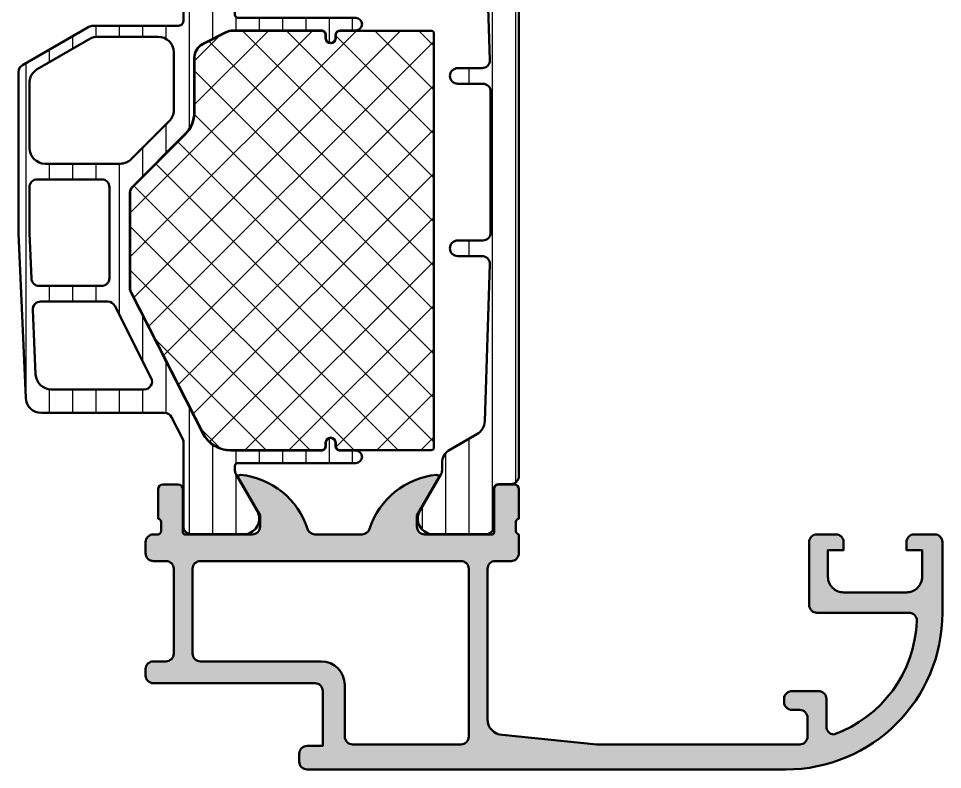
# Model space of a CAD drawing. Extents: x -30 to 48, y 0 to 85.
# Drawn here: x -10.9 to 48, y 0 to 47.9 of the extents above; entities that cross this region are included whole.
import ezdxf

# ---------------------------------------------------------------- set-up
doc = ezdxf.new("R2010")
doc.units = 0
for name, color, linetype, lineweight in [('0S-Alu contour', 7, 'Continuous', 50), ('0S-Alu hatch', 252, 'Continuous', 25), ('0S-Plastic contour', 254, 'Continuous', 50), ('0S-Plastic hatch', 253, 'Continuous', 25), ('0S-PT contour', 91, 'Continuous', 50), ('0S-PT hatch', 103, 'Continuous', 25)]:
    doc.layers.add(name, color=color, linetype=linetype, lineweight=lineweight)
pattern_1 = [(90, (0, 0), (-1.4859, 0), [])]

# ---------------------------------------------------------------- blocks, each defined once
blk = doc.blocks.new('346060__2ED8DCF5_7DD7_48A5_B17B_2A4F5DD4AD10_')
at = {"layer": '0S-Alu hatch'}
h = blk.add_hatch(color=256, dxfattribs=at)
edge = h.paths.add_edge_path()
edge.add_line((40.10010147094726, 5.001461029052731), (38.40046787261963, 5.001705169677733))
edge.add_arc((38.40041448029653, 4.501697529564069), 0.500007642964361, 89.99388178396738, 179.9986873952792)
edge.add_line((37.90040683746338, 4.50170898437624), (37.90040683746338, 4.301757812500002))
edge.add_arc((38.40022052140304, 4.301449521195796), 0.4998137790186123, 179.9646592541994, 270.000368043771)
edge.add_line((38.40022373199463, 3.801635742187496), (38.90027236938477, 3.801513671875))
edge.add_ellipse((38.90014505609556, 3.301508445079482), major_axis=(-0.5000052430040212, 0), ratio=1, start_angle=180.000598940925, end_angle=269.98541112452665, ccw=False)
edge.add_line((39.40015029907227, 3.301513671879871), (39.39996719360351, 2.099563598632808))
edge.add_ellipse((38.89991326751345, 2.099739609326281), major_axis=(-0.5000539570664834, 0), ratio=1, start_angle=89.98519873070433, end_angle=179.9798328361222, ccw=False)
edge.add_line((38.89978408813476, 1.599685668945312), (25.97646054796111, 1.60203384488955))
edge.add_line((25.97646054796111, 1.60203384488955), (19.92865371704101, 2.206802368164062))
edge.add_ellipse((19.99984115920099, 3.204163450697644), major_axis=(-0.9998983852741435, 0), ratio=1, start_angle=-0.006071590803685467, end_angle=85.91739163448449, ccw=False)
edge.add_line((18.99994277954102, 3.204269409179772), (18.999942779541, 12.79992294311524))
edge.add_ellipse((19.5000574980122, 12.79980822464404), major_axis=(-0.5001147316285043, 0), ratio=1, start_angle=270.01314275279697, end_angle=359.9868572471413, ccw=False)
edge.add_line((19.49994277954103, 13.29992294311523), (20.50004277954101, 13.29992294311523))
edge.add_arc((20.50002245870595, 13.7999432639503), 0.5000203212479895, 270.0023285015342, 359.9976714983276)
edge.add_line((21.00004277954102, 13.79992294311404), (21.00004277954102, 14.99999618530272))
edge.add_ellipse((21.07887922608407, 15.26751677729582), major_axis=(-0.2788950563274259, 0), ratio=1, start_angle=-1.1645893740987958, end_angle=73.58012358050729, ccw=False)
edge.add_line((20.80004177954103, 15.2731851852942), (20.80004177954102, 15.72677918529421))
edge.add_ellipse((21.07890987518419, 15.73243984477126), major_axis=(-0.2789255417371504, 0), ratio=1, start_angle=-73.57540544464581, end_angle=1.1628700728853119, ccw=False)
edge.add_line((21.00004277954103, 15.9999831852942), (21.00004277954102, 17.87999418530272))
edge.add_arc((20.70004277954102, 17.87999418530272), 0.2999999999999936, 0, 89.99999999999935)
edge.add_line((20.70004277954103, 18.17999418530272), (19.72006846049823, 18.17999418530272))
edge.add_arc((19.72006846049823, 17.87999418530272), 0.2999999999999936, 89.99999999999935, 180)
edge.add_line((19.42006846049823, 17.87999418530272), (19.42006846049823, 15.11999618530271))
edge.add_ellipse((19.30006846049823, 15.11999618530271), major_axis=(-0.1199999999999974, 0), ratio=1, start_angle=89.9999999999983, end_angle=180, ccw=False)
edge.add_line((19.30006846049823, 14.99999618530272), (15.00004277954103, 14.99999618530272))
edge.add_ellipse((15.00004277954103, 15.49999618530272), major_axis=(-0.5000000000000018, 0), ratio=1, start_angle=0, end_angle=90.00000000000063, ccw=False)
edge.add_line((14.50004277954102, 15.49999618530272), (14.50004277954102, 16.19999618530271))
edge.add_line((14.50004277954102, 16.19999618530271), (15.88153823716339, 18.59281650833027))
edge.add_arc((15.76192299489273, 18.66187640065442), 0.1381197846482991, 329.999999999999, 455.6225775507952)
edge.add_arc((16.23826602071482, 13.82338732345512), 4.999999999999792, 95.62257755079375, 162.2515836439301)
edge.add_ellipse((11.00004277954103, 15.49999618530289), major_axis=(-0.5000000000001776, 0), ratio=1, start_angle=90.0000000000004, end_angle=162.2515836439314, ccw=False)
edge.add_line((11.00004277954104, 14.99999618530271), (8.000038964843753, 14.99999618530274))
edge.add_ellipse((8.000038964843762, 15.49999618530263), major_axis=(-0.499999999999897, 0), ratio=1, start_angle=17.748416356068276, end_angle=89.99999999999898, ccw=False)
edge.add_arc((2.761815723669947, 13.82338732345483), 5.000000000000108, 17.74841635607016, 84.37742244920634)
edge.add_arc((3.238158749492058, 18.66187640065444), 0.1381197846483031, 84.37742244920172, 209.9999999999966)
edge.add_line((3.118543507221387, 18.5928165083303), (4.50003896484376, 16.19999618530274))
edge.add_line((4.50003896484376, 16.19999618530274), (4.50003896484376, 15.49999618530273))
edge.add_ellipse((4.000038964843761, 15.49999618530273), major_axis=(-0.4999999999999992, 0), ratio=1, start_angle=89.99999999999989, end_angle=180, ccw=False)
edge.add_line((4.00003896484376, 14.99999618530274), (-0.2999867161134517, 14.99999618530274))
edge.add_ellipse((-0.2999867161134484, 15.11999618530275), major_axis=(-0.1200000000000081, 0), ratio=1, start_angle=0, end_angle=89.99999999999852, ccw=False)
edge.add_line((-0.4199867161134563, 15.11999618530275), (-0.4199867161134421, 17.87999418530273))
edge.add_arc((-0.7199867161134536, 17.87999418530273), 0.3000000000000114, 0, 90)
edge.add_line((-0.7199867161134536, 18.17999418530274), (-1.699961035156235, 18.17999418530274))
edge.add_arc((-1.699961035156235, 17.87999418530274), 0.3000000000000043, 90, 180)
edge.add_line((-1.999961035156239, 17.87999418530274), (-1.999961035156225, 15.99998318529421))
edge.add_ellipse((-2.078828130799391, 15.73243984477128), major_axis=(-0.2789255417371486, 0), ratio=1, start_angle=178.837129927112, end_angle=253.57540544464558, ccw=False)
edge.add_line((-1.799960035156225, 15.72677918529421), (-1.799960035156225, 15.27318518529424))
edge.add_ellipse((-2.078797481699292, 15.26751677729588), major_axis=(-0.2788950563274545, 0), ratio=1, start_angle=106.4198764194916, end_angle=181.1645893740957, ccw=False)
edge.add_line((-1.999961035156246, 14.99999618530274), (-2.300021307373015, 14.99999618530273))
edge.add_arc((-2.299934012608332, 14.49986991737315), 0.5001262755480362, 90.01000071753843, 179.9855344142316)
edge.add_line((-2.800060272216803, 14.4999961853028), (-2.800060272216796, 13.79992294311525))
edge.add_arc((-2.299945553745615, 13.80003766158642), 0.500114731628497, 180.0131427528032, 269.9868572472027)
edge.add_line((-2.300060272216789, 13.29992294311523), (-1.50006103515625, 13.29992294311524))
edge.add_ellipse((-1.499811174182928, 12.80017280408856), major_axis=(-0.4997502014883944, 0), ratio=1, start_angle=179.9713537287386, end_angle=270.0286462712574, ccw=False)
edge.add_line((-1.00006103515625, 12.7999229431152), (-1.00006103515625, 7.400020599365237))
edge.add_ellipse((-1.500081355991306, 7.400040920200294), major_axis=(-0.5000203212479765, 0), ratio=1, start_angle=90.00232850153441, end_angle=179.9976714983276, ccw=False)
edge.add_line((-1.50006103515625, 6.900020599365237), (-2.300060272216796, 6.900020599365233))
edge.add_arc((-2.299945553745608, 6.399905880894044), 0.500114731628497, 90.013142752799, 179.9868572471968)
edge.add_line((-2.800060272216796, 6.400020599365269), (-2.800060272216789, 5.999996185302733))
edge.add_arc((-2.299945553745601, 6.000110903773924), 0.500114731628497, 180.0131427528032, 269.9868572472027)
edge.add_line((-2.300060272216775, 5.499996185302736), (7.999938964843757, 5.499996185302734))
edge.add_ellipse((7.999938797605729, 4.999996018064713), major_axis=(-0.5000001672380489, 0), ratio=1, start_angle=180.0000191671709, end_angle=269.99998083594005, ccw=False)
edge.add_line((8.49993896484375, 4.999996185329886), (8.499938964843757, 1.5))
edge.add_line((8.499938964843757, 1.5), (7.499938964843757, 1.5))
edge.add_arc((7.500053683314945, 0.9998852815288012), 0.5001147316285043, 90.013142752799, 179.9868572471413)
edge.add_line((6.99993896484375, 1.000000000000026), (6.99993896484375, 0.5))
edge.add_arc((7.500053708179514, 0.5001147256037191), 0.5001147564947086, 180.0131435692685, 269.9798618900991)
edge.add_line((7.499877929687492, -1e-16), (37.99957656860352, 0))
edge.add_arc((37.99933833091443, 10.00023467044307), 10.00023467328087, 270.0013649693785, 359.9871810203453)
edge.add_line((47.99957275390625, 9.997997283940268), (48.00042724609375, 14.49987411499023))
edge.add_arc((47.50002924554528, 14.49959822215332), 0.5003980766047829, 0.0315898415577044, 89.96141732517034)
edge.add_line((47.50036621093749, 14.99999618530274), (46.20043945312499, 15.00024032592774))
edge.add_arc((46.20052694281524, 14.49996958420123), 0.5002707493768151, 90.01002015415558, 179.9550114126941)
edge.add_line((45.70025634765625, 14.50036239624015), (45.70025634765625, 14.00036239624023))
edge.add_line((45.70025634765625, 14.00036239624023), (46.7001953125, 14.00011825561523))
edge.add_line((46.7001953125, 14.00011825561523), (46.69989013671875, 12.30012130737305))
edge.add_ellipse((45.70018149432436, 12.30007397892234), major_axis=(-0.9997086435147059, 0), ratio=1, start_angle=89.97280734452721, end_angle=180.0027125107603, ccw=False)
edge.add_line((45.69970703125, 11.30036544799805), (41.69983291625976, 11.30109786987304))
edge.add_ellipse((41.69989018028434, 12.30103307940504), major_axis=(-0.9999352111716863, 0), ratio=1, start_angle=-0.010707027819876203, end_angle=89.99671880048658, ccw=False)
edge.add_line((40.69995498657227, 12.30121994018524), (40.70032119750976, 14.00133895874023))
edge.add_line((40.70032119750976, 14.00133895874023), (41.70026016235351, 14.00109481811523))
edge.add_line((41.70026016235351, 14.00109481811523), (41.70038223266601, 14.50109481811523))
edge.add_arc((41.20024634277227, 14.50108106487028), 0.5001358900828416, 0.0015755776761072, 89.97044796814559)
edge.add_line((41.20050430297851, 15.00121688842773), (40.00043106079101, 15.00121688842773))
edge.add_arc((40.00040890247423, 14.50123904006791), 0.499977848850832, 89.99746073143837, 179.9902982621048)
edge.add_line((39.50043106079102, 14.50132369995144), (39.49957656860352, 10.50152206420898))
edge.add_arc((39.99958448254416, 10.50141554382416), 0.5000079252870551, 179.9877938564052, 269.9920991407018)
edge.add_line((39.99951553344727, 10.00140762329101), (45.86260986328125, 10.00033950805664))
edge.add_ellipse((45.86247468131403, 9.50029790592492), major_axis=(-0.5000416204043671, 0), ratio=1, start_angle=176.0494177698242, end_angle=269.98451057678784, ccw=False)
edge.add_ellipse((38.34684357990142, 9.772579417184234), major_axis=(-8.020352067705012, 0), ratio=1, start_angle=109.94436022762099, end_angle=177.808231000916, ccw=False)
edge.add_ellipse((41.1000177362067, 2.732989950832557), major_axis=(-0.5000383373063297, 0), ratio=1, start_angle=0.004772098659884705, end_angle=88.00903074412372, ccw=False)
edge.add_line((40.59997940063476, 2.73294830322262), (40.59997940063476, 4.50146484375))
edge.add_arc((40.10001456557174, 4.501496200559466), 0.499964836046344, 359.9964065215923, 449.9900406770623)
edge = h.paths.add_edge_path()
edge.add_line((0.699951171875, 13.29992294311523), (17.29999160766601, 13.29992294311523))
edge.add_ellipse((17.30012658942834, 12.80005792487755), major_axis=(-0.4998650364626808, 0), ratio=1, start_angle=179.9845280529183, end_angle=270.0154719470704, ccw=False)
edge.add_line((17.79999160766602, 12.79992294311523), (17.79999160766602, 2.099975585937656))
edge.add_ellipse((17.29989708726282, 2.100070106340703), major_axis=(-0.5000945293356214, 0), ratio=1, start_angle=90.0108291930735, end_angle=179.9891708069434, ccw=False)
edge.add_line((17.29999160766601, 1.5999755859375), (10.39996719360353, 1.5999755859375))
edge.add_ellipse((10.40005789767239, 2.100070105410202), major_axis=(-0.5000945276983751, 0), ratio=1, start_angle=0.01082908646839087, end_angle=89.98960804393761, ccw=False)
edge.add_line((9.899963378906257, 2.099975585937498), (9.89996337890625, 5.400020598258843))
edge.add_arc((8.399963451932194, 5.40002067239118), 1.499999926974057, 2.8316468405e-06, 90.00000278938575)
edge.add_line((8.39996337890625, 6.900020599365236), (0.6999511718750142, 6.900020599365236))
edge.add_ellipse((0.6997826303505335, 7.39979104698374), major_axis=(-0.4997704760377967, 0), ratio=1, start_angle=-0.02631684688930136, end_angle=90.0193223062816, ccw=False)
edge.add_line((0.2000122070312358, 7.400020599365243), (0.2000122070312436, 12.79992294311526))
edge.add_ellipse((0.6997826303505406, 12.80015249549673), major_axis=(-0.499770476037796, 0), ratio=1, start_angle=-90.0193223062791, end_angle=0.02631684688930136, ccw=False)
at = {"layer": '0S-Alu contour', "color": 7}
for points in [[(3.118543507221387, 18.5928165083303), (4.50003896484376, 16.19999618530274), (4.50003896484376, 15.49999618530273)], [(14.50004277954102, 15.49999618530272), (14.50004277954102, 16.19999618530271), (15.88153823716339, 18.59281650833027)], [(-1.999961035156239, 17.87999418530274), (-1.999961035156225, 15.99998318529421)], [(-0.7199867161134536, 18.17999418530274), (-1.699961035156235, 18.17999418530274)], [(-0.4199867161134563, 15.11999618530275), (-0.4199867161134421, 17.87999418530273)], [(19.42006846049823, 17.87999418530272), (19.42006846049823, 15.11999618530271)], [(20.70004277954103, 18.17999418530272), (19.72006846049823, 18.17999418530272)], [(21.00004277954103, 15.9999831852942), (21.00004277954102, 17.87999418530272)], [(-1.799960035156225, 15.72677918529421), (-1.799960035156225, 15.27318518529424)], [(20.80004177954103, 15.2731851852942), (20.80004177954102, 15.72677918529421)], [(-1.999961035156246, 14.99999618530274), (-2.300021307373015, 14.99999618530273)], [(4.00003896484376, 14.99999618530274), (-0.2999867161134517, 14.99999618530274)], [(11.00004277954104, 14.99999618530271), (8.000038964843753, 14.99999618530274)], [(19.30006846049823, 14.99999618530272), (15.00004277954103, 14.99999618530272)], [(21.00004277954102, 13.79992294311404), (21.00004277954102, 14.99999618530272)], [(41.20050430297851, 15.00121688842773), (40.00043106079101, 15.00121688842773)], [(47.50036621093749, 14.99999618530274), (46.20043945312499, 15.00024032592774)], [(-2.800060272216803, 14.4999961853028), (-2.800060272216796, 13.79992294311525)], [(39.50043106079102, 14.50132369995144), (39.49957656860352, 10.50152206420898)], [(40.69995498657227, 12.30121994018524), (40.70032119750976, 14.00133895874023), (41.70026016235351, 14.00109481811523), (41.70038223266601, 14.50109481811523)], [(45.70025634765625, 14.50036239624015), (45.70025634765625, 14.00036239624023), (46.7001953125, 14.00011825561523), (46.69989013671875, 12.30012130737305)], [(47.99957275390625, 9.997997283940268), (48.00042724609375, 14.49987411499023)], [(-2.300060272216789, 13.29992294311523), (-1.50006103515625, 13.29992294311524)], [(0.699951171875, 13.29992294311523), (17.29999160766601, 13.29992294311523)], [(19.49994277954103, 13.29992294311523), (20.50004277954101, 13.29992294311523)], [(-1.00006103515625, 12.7999229431152), (-1.00006103515625, 7.400020599365237)], [(0.2000122070312358, 7.400020599365243), (0.2000122070312436, 12.79992294311526)], [(17.79999160766602, 12.79992294311523), (17.79999160766602, 2.099975585937655)], [(18.99994277954102, 3.204269409179772), (18.999942779541, 12.79992294311524)], [(45.69970703125, 11.30036544799805), (41.69983291625976, 11.30109786987304)], [(39.99951553344727, 10.00140762329101), (45.86260986328125, 10.00033950805664)], [(-1.50006103515625, 6.900020599365237), (-2.300060272216796, 6.900020599365233)], [(8.39996337890625, 6.900020599365236), (0.6999511718750142, 6.900020599365236)], [(-2.800060272216796, 6.400020599365269), (-2.800060272216789, 5.999996185302733)], [(-2.300060272216775, 5.499996185302736), (7.999938964843757, 5.499996185302734)], [(9.899963378906257, 2.099975585937498), (9.89996337890625, 5.400020598258843)], [(8.49993896484375, 4.999996185329886), (8.499938964843757, 1.5), (7.499938964843757, 1.5)], [(40.10010147094726, 5.001461029052731), (38.40046787261963, 5.001705169677733)], [(37.90040683746338, 4.50170898437624), (37.90040683746338, 4.301757812500002)], [(40.59997940063476, 2.73294830322262), (40.59997940063476, 4.50146484375)], [(38.40022373199463, 3.801635742187496), (38.90027236938477, 3.801513671875)], [(39.40015029907227, 3.301513671879871), (39.39996719360351, 2.099563598632808)], [(38.89978408813476, 1.599685668945312), (25.97646054796111, 1.60203384488955), (19.92865371704101, 2.206802368164062)], [(17.29999160766601, 1.5999755859375), (10.39996719360353, 1.5999755859375)], [(6.99993896484375, 1.000000000000026), (6.99993896484375, 0.5)], [(7.499877929687492, -1e-16), (37.99957656860352, 0)]]:
    blk.add_lwpolyline(points, dxfattribs=at)
for centre, radius, start, end in [((3.238158749492058, 18.66187640065444), 0.1381197846483031, 84.37742244920172, 209.9999999999966), ((2.761815723669947, 13.82338732345483), 5.000000000000108, 17.74841635607016, 84.37742244920634), ((16.23826602071482, 13.82338732345512), 4.999999999999792, 95.62257755079375, 162.2515836439301), ((15.76192299489273, 18.66187640065442), 0.1381197846482991, 329.999999999999, 95.62257755079526), ((-1.699961035156235, 17.87999418530274), 0.3000000000000043, 90, 180), ((-0.7199867161134536, 17.87999418530273), 0.3000000000000114, 0, 90), ((19.72006846049823, 17.87999418530272), 0.2999999999999936, 89.99999999999935, 180), ((20.70004277954102, 17.87999418530272), 0.2999999999999936, 0, 89.99999999999935), ((-2.299934012608332, 14.49986991737315), 0.5001262755480362, 90.01000071753843, 179.9855344142316), ((40.00040890247423, 14.50123904006791), 0.499977848850832, 89.99746073143837, 179.9902982621048), ((41.20024634277227, 14.50108106487028), 0.5001358900828416, 0.0015755776761072, 89.97044796814559), ((46.20052694281524, 14.49996958420123), 0.5002707493768151, 90.01002015415558, 179.9550114126941), ((47.50002924554528, 14.49959822215332), 0.5003980766047829, 0.0315898415577044, 89.96141732517034), ((-2.299945553745615, 13.80003766158642), 0.500114731628497, 180.0131427528032, 269.9868572472027), ((20.50002245870595, 13.7999432639503), 0.5000203212479895, 270.0023285015342, 359.9976714983276), ((39.99958448254416, 10.50141554382416), 0.5000079252870551, 179.9877938564052, 269.9920991407018), ((37.99933833091443, 10.00023467044307), 10.00023467328087, 270.0013649693785, 359.9871810203453), ((-2.299945553745608, 6.399905880894044), 0.500114731628497, 90.013142752799, 179.9868572471968), ((8.399963451932194, 5.40002067239118), 1.499999926974057, 2.8316468405e-06, 90.00000278938575), ((-2.299945553745601, 6.000110903773924), 0.500114731628497, 180.0131427528032, 269.9868572472027), ((38.40041448029653, 4.501697529564069), 0.500007642964361, 89.99388178396738, 179.9986873952792), ((40.10001456557174, 4.501496200559466), 0.499964836046344, 359.9964065215923, 89.99004067706232), ((38.40022052140304, 4.301449521195796), 0.4998137790186123, 179.9646592541994, 270.000368043771), ((7.500053683314945, 0.9998852815288012), 0.5001147316285043, 90.013142752799, 179.9868572471413), ((7.500053708179514, 0.5001147256037191), 0.5001147564947086, 180.0131435692685, 269.9798618900991)]:
    blk.add_arc(centre, radius, start, end, dxfattribs=at)
at = {"layer": '0S-Alu contour', "color": 7, "extrusion": (0, 0, -1)}
for centre, radius, start, end in [((2.078828130799391, 15.73243984477128), 0.2789255417371486, 106.4245945553544, 181.162870072888), ((-21.07890987518419, 15.73243984477126), 0.2789255417371504, 358.8371299271147, 73.57540544464585), ((-4.000038964843761, 15.49999618530273), 0.4999999999999992, 180, 270.0000000000001), ((-8.000038964843762, 15.49999618530263), 0.499999999999897, 270.000000000001, 342.2515836439317), ((-11.00004277954103, 15.49999618530289), 0.5000000000001776, 197.7484163560686, 269.9999999999996), ((-15.00004277954103, 15.49999618530272), 0.5000000000000018, 269.9999999999994, 0), ((2.078797481699292, 15.26751677729588), 0.2788950563274545, 178.8354106259043, 253.5801235805084), ((0.2999867161134484, 15.11999618530275), 0.1200000000000081, 270.0000000000016, 0), ((-19.30006846049823, 15.11999618530271), 0.1199999999999974, 180, 270.0000000000017), ((-21.07887922608407, 15.26751677729582), 0.2788950563274259, 286.4198764194927, 1.164589374098802), ((1.499811174182928, 12.80017280408856), 0.4997502014883944, 89.97135372874261, 180.0286462712615), ((-0.6997826303505406, 12.80015249549673), 0.499770476037796, 359.9736831531107, 90.01932230627914), ((-17.30012658942834, 12.80005792487755), 0.4998650364626809, 89.9845280529296, 180.0154719470817), ((-19.5000574980122, 12.79980822464404), 0.5001147316285043, 0.0131427528586699, 89.98685724720306), ((-41.69989018028434, 12.30103307940504), 0.9999352111716865, 270.0032811995134, 0.0107070278199311), ((-45.70018149432436, 12.30007397892234), 0.9997086435147059, 179.9972874892397, 270.0271926554728), ((-38.34684357990142, 9.772579417184234), 8.020352067705012, 182.1917689990841, 250.055639772379), ((-45.86247468131403, 9.50029790592492), 0.5000416204043671, 90.01548942321216, 183.9505822301759), ((1.500081355991306, 7.400040920200294), 0.5000203212479765, 180.0023285016724, 269.9976714984656), ((-0.6997826303505335, 7.39979104698374), 0.4997704760377967, 269.9806776937184, 0.0263168468893796), ((-7.999938797605729, 4.999996018064713), 0.5000001672380489, 90.00001916405994, 179.9999808328291), ((-38.90014505609556, 3.301508445079482), 0.5000052430040212, 90.01458887547336, 179.999401059075), ((-19.99984115920099, 3.204163450697644), 0.9998983852741435, 274.0826083655155, 0.0060715908036798), ((-41.1000177362067, 2.732989950832557), 0.5000383373063297, 271.9909692558763, 359.9952279013401), ((-10.40005789767239, 2.100070105410202), 0.5000945276983751, 270.0103919560624, 359.9891709135316), ((-17.29989708726282, 2.100070106340703), 0.5000945293356214, 180.0108291930567, 269.9891708069265), ((-38.89991326751345, 2.099739609326281), 0.5000539570664834, 180.0201671638779, 270.0148012692957)]:
    blk.add_arc(centre, radius, start, end, dxfattribs=at)
blk = doc.blocks.new('284041__094037B9_FA2F_44F5_9FCF_7ACEE46C0477___9C7ADE8B_CACF_4656_8FD0_50646E91B83F_')
at = {"layer": '0S-Plastic hatch'}
h = blk.add_hatch(dxfattribs=at)
h.set_pattern_fill('ANSI31', color=256, scale=0.4680000000000001, angle=45, style=0)
h.set_pattern_definition(pattern_1)
edge = h.paths.add_edge_path()
edge.add_line((-6.415946788416988, 47.38297114457854), (-10.64992138463236, 44.9384847717115))
edge.add_arc((-10.3999213846325, 44.5054720698191), 0.5000000000000905, 119.9999999999761, 180)
edge.add_line((-10.89992138463259, 44.5054720698191), (-10.89992138463259, 34.20184121690442))
edge.add_line((-10.89992138463259, 34.20184121690442), (-10.44167786395923, 23.70633905532081))
edge.add_arc((-9.442629642377533, 23.74995844268617), 0.9999999999998387, 182.5000000000017, 270.0000000000061)
edge.add_line((-9.442629642377426, 22.74995844268633), (-1.58242572033987, 22.74995844268632))
edge.add_ellipse((-1.582425720339836, 22.24995844268649), major_axis=(-0.4999999999998224, 0), ratio=1, start_angle=207.0072193886976, end_angle=270.0000000000038, ccw=False)
edge.add_line((-1.136951063661058, 22.4770098251019), (-0.4219353628730858, 21.07414951022428))
edge.add_ellipse((-0.6892201568804768, 20.93791868077504), major_axis=(-0.3000000000000052, 0), ratio=1, start_angle=179.9920113084649, end_angle=207.0072193886877, ccw=False)
edge.add_line((-0.3892201597965368, 20.93787685208411), (-0.3899769690707728, 15.50995705974785))
edge.add_arc((0.1100190083678356, 15.50995442012277), 0.4999959774455762, 179.9996975182267, 270.0003024811859)
edge.add_line((0.1100216479929087, 15.00995844268416), (3.586563146092402, 15.00995844268415))
edge.add_arc((3.444252497101047, 15.999776517407), 0.9999960709244724, 278.1816080518999, 392.7270160998408)
edge.add_line((4.285505146092388, 16.54041144268416), (2.966988293133738, 18.82414993567416))
edge.add_ellipse((3.400001009864109, 19.07414990997373), major_axis=(-0.5000000000000001, 0), ratio=1, start_angle=0.001175055589214935, end_angle=29.99999659934599, ccw=False)
edge.add_line((2.900001009969258, 19.07413965567927), (2.900078615367419, 19.34995844225936))
edge.add_ellipse((3.100078615580871, 19.34995844247287), major_axis=(-0.2000000002134512, 0), ratio=1, start_angle=270.0000000612014, end_angle=360, ccw=False)
edge.add_line((3.100078615367237, 19.54995844268632), (10.60007861536741, 19.54995844268634))
edge.add_arc((10.60007861536743, 19.94995844268634), 0.3999999999999986, 269.9999999999959, 449.9999999999959)
edge.add_line((10.60007861536746, 20.34995844268634), (9.600078615367522, 20.34995844268633))
edge.add_ellipse((9.600078615367403, 20.64995844268628), major_axis=(-0.299999999999951, 0), ratio=1, start_angle=0, end_angle=90.00000000002268, ccw=False)
edge.add_line((9.300078615367452, 20.64995844268628), (9.30007861536751, 20.84995844268634))
edge.add_arc((9.000078615367471, 20.84995844268633), 0.3000000000000398, 0, 180)
edge.add_line((8.700078615367431, 20.84995844268633), (8.700078615367431, 20.64995844268632))
edge.add_ellipse((8.400078615367512, 20.64995844268628), major_axis=(-0.299999999999919, 0), ratio=1, start_angle=89.99999999999329, end_angle=180, ccw=False)
edge.add_line((8.400078615367477, 20.34995844268637), (2.629729365139496, 20.34995844268632))
edge.add_ellipse((2.629729365139553, 22.34995844268639), major_axis=(-2.000000000000063, 0), ratio=1, start_angle=27.00721938869009, end_angle=89.9999999999983, ccw=False)
edge.add_line((0.8478307384236243, 21.44175291302465), (-3.745396041311437, 30.45366070668499))
edge.add_ellipse((-3.29992138463332, 30.68071208910043), major_axis=(-0.4999999999992484, 0), ratio=1, start_angle=0, end_angle=27.007219388735678, ccw=False)
edge.add_line((-3.799921384632568, 30.68071208910044), (-3.799921384632568, 36.80437403041468))
edge.add_ellipse((-3.299921384632575, 36.8043740304147), major_axis=(-0.4999999999999938, 0), ratio=1, start_angle=315.00000000000006, end_angle=360, ccw=False)
edge.add_line((-3.653474775225845, 37.15792742100797), (-0.2857078222595817, 40.52569437397401))
edge.add_arc((-1.699921384632617, 41.93990793634718), 2.000000000000015, 314.9999999999971, 360)
edge.add_line((0.300078615367398, 41.93990793634718), (0.3000786153675108, 45.40243758127951))
edge.add_ellipse((1.300078615367443, 45.40243758127946), major_axis=(-0.9999999999999332, 0), ratio=1, start_angle=296.9864693082964, end_angle=360, ccw=False)
edge.add_line((0.846298544038234, 46.29355129280248), (2.314247736469638, 47.04107215420944))
edge.add_ellipse((2.768027807798575, 46.14995844268736), major_axis=(-0.9999999999989766, 0), ratio=1, start_angle=270.0000000000114, end_angle=296.9864693083066, ccw=False)
edge.add_line((2.768027807798375, 47.14995844268634), (8.400078615367335, 47.1499584426863))
edge.add_ellipse((8.400078615367448, 46.84995844268642), major_axis=(-0.2999999999998764, 0), ratio=1, start_angle=180, end_angle=270.0000000000217, ccw=False)
edge.add_line((8.700078615367325, 46.84995844268642), (8.700078615367431, 46.64995844268633))
edge.add_arc((9.000078615367443, 46.64995844268633), 0.3000000000000114, 180, 360)
edge.add_line((9.300078615367452, 46.64995844268633), (9.300078615367452, 46.84995844268627))
edge.add_ellipse((9.600078615367376, 46.8499584426864), major_axis=(-0.2999999999999225, 0), ratio=1, start_angle=270.00000000002643, end_angle=360, ccw=False)
edge.add_line((9.600078615367236, 47.14995844268632), (10.60007861536741, 47.14995844268634))
edge.add_arc((10.60007861536738, 47.54995844268634), 0.4000000000000057, 270.0000000000041, 450.000000000004)
edge.add_line((10.60007861536735, 47.94995844268635), (3.100078615367294, 47.9499584426864))
edge.add_ellipse((3.10007861536744, 48.14995844268629), major_axis=(-0.1999999999999034, 0), ratio=1, start_angle=0, end_angle=89.99999999995828, ccw=False)
edge.add_line((2.900078615367533, 48.1499584426863), (2.900001009969258, 48.42577722968822))
edge.add_ellipse((3.400001009864073, 48.42576697539455), major_axis=(-0.4999999999999649, 0), ratio=1, start_angle=330.00000340065304, end_angle=359.9988249447209, ccw=False)
edge.add_line((2.966988293133738, 48.67576694969411), (4.28550514609239, 50.95950544268418))
edge.add_arc((3.444252497101047, 51.50014036796132), 0.999996070924466, 327.2729839001599, 441.8183919481001)
edge.add_line((3.586563146092402, 52.48995844268415), (0.1100216479929372, 52.48995844268417))
edge.add_arc((0.110019008367864, 51.98996246524553), 0.4999959774456046, 89.99969751881414, 180.0003024817733)
edge.add_line((-0.3899769690707728, 51.98995982561534), (-0.3893857958707656, 47.75000027137738))
edge.add_ellipse((-0.6893857929547025, 47.74995844268634), major_axis=(-0.3000000000000025, 0), ratio=1, start_angle=89.99999999999869, end_angle=180.0079886915353, ccw=False)
edge.add_line((-0.6893857929547097, 47.44995844268633), (-6.165946788416761, 47.44995844268633))
edge.add_arc((-6.165946788416867, 46.94995844268595), 0.5000000000003908, 89.99999999998779, 119.9999999999901)
edge = h.paths.add_edge_path()
edge.add_ellipse((-9.199921384632546, 39.64995844268634), major_axis=(-1, 0), ratio=1, start_angle=0, end_angle=90, ccw=False)
edge.add_line((-10.19992138463254, 39.64995844268634), (-10.19992138463254, 43.8126517467917))
edge.add_ellipse((-9.199921384632546, 43.8126517467917), major_axis=(-0.9999999999999959, 0), ratio=1, start_angle=300.0000000000001, end_angle=360, ccw=False)
edge.add_line((-9.699921384632546, 44.67867715057614), (-6.344407757499595, 46.61598384647078))
edge.add_ellipse((-5.844407757499588, 45.74995844268634), major_axis=(-1, 0), ratio=1, start_angle=270.0000000000004, end_angle=300.0000000000005, ccw=False)
edge.add_line((-5.844407757499595, 46.74995844268635), (-1.9999213846325, 46.74995844268635))
edge.add_ellipse((-1.9999213846325, 45.74995844268634), major_axis=(-1, 0), ratio=1, start_angle=180, end_angle=270, ccw=False)
edge.add_line((-0.9999213846325005, 45.74995844268634), (-0.9999213846325, 42.06417200505944))
edge.add_ellipse((-1.999921384632507, 42.06417200505944), major_axis=(-1.000000000000007, 0), ratio=1, start_angle=135.0000000000006, end_angle=180, ccw=False)
edge.add_line((-1.292814603445947, 41.35706522387289), (-3.707028165819058, 38.94285166149979))
edge.add_ellipse((-4.414134947005599, 39.64995844268634), major_axis=(-1, 0), ratio=1, start_angle=89.9999999999996, end_angle=134.9999999999996, ccw=False)
edge.add_line((-4.414134947005607, 38.64995844268634), (-9.199921384632546, 38.64995844268634))
edge = h.paths.add_edge_path()
edge.add_line((-9.48694038563275, 29.84995844268633), (-5.201586143072916, 29.84995844268633))
edge.add_ellipse((-5.201586143072923, 29.34995844268625), major_axis=(-0.5000000000000792, 0), ratio=1, start_angle=206.736747597795, end_angle=269.9999999999992, ccw=False)
edge.add_line((-4.755044629864698, 29.57490438504082), (-2.437787881669523, 24.97490438504075))
edge.add_ellipse((-2.88432939487761, 24.74995844268625), major_axis=(-0.4999999999999219, 0), ratio=1, start_angle=89.9999999999983, end_angle=206.7367475977941, ccw=False)
edge.add_line((-2.884329394877624, 24.24995844268633), (-8.807454177126203, 24.24995844268635))
edge.add_ellipse((-8.807454177126182, 25.24995844268631), major_axis=(-0.999999999999968, 0), ratio=1, start_angle=2.500000000003297, end_angle=89.9999999999988, ccw=False)
edge.add_line((-9.806502398708005, 25.20633905532092), (-9.98646449642371, 29.32814874900391))
edge.add_ellipse((-9.486940385632934, 29.34995844268649), major_axis=(-0.4999999999998437, 0), ratio=1, start_angle=-90.00000000002109, end_angle=2.499999999990507, ccw=False)
edge = h.paths.add_edge_path()
edge.add_line((-9.699921384632546, 37.64995844268634), (-5.599921384632523, 37.64995844268634))
edge.add_ellipse((-5.599921384632523, 37.14995844268634), major_axis=(-0.5, 0), ratio=1, start_angle=180, end_angle=270, ccw=False)
edge.add_line((-5.099921384632523, 37.14995844268634), (-5.099921384632519, 31.34995844268633))
edge.add_ellipse((-5.599921384632523, 31.34995844268633), major_axis=(-0.5000000000000036, 0), ratio=1, start_angle=90, end_angle=180, ccw=False)
edge.add_line((-5.599921384632523, 30.84995844268633), (-9.574262271449754, 30.84995844268633))
edge.add_ellipse((-9.574262271449768, 31.34995844268635), major_axis=(-0.5000000000000155, 0), ratio=1, start_angle=2.500000000001819, end_angle=90.00000000000159, ccw=False)
edge.add_line((-10.07378638224071, 31.32814874900367), (-10.19992138463254, 34.21711527123747))
edge.add_line((-10.19992138463254, 34.21711527123747), (-10.19992138463254, 37.14995844268634))
edge.add_ellipse((-9.699921384632537, 37.14995844268634), major_axis=(-0.5000000000000071, 0), ratio=1, start_angle=270.0000000000008, end_angle=360, ccw=False)
at = {"layer": '0S-Alu contour', "color": 7}
for points in [[(-9.699921384632546, 44.67867715057614), (-6.344407757499595, 46.61598384647078)], [(-5.844407757499595, 46.74995844268635), (-1.9999213846325, 46.74995844268635)], [(-0.9999213846325005, 45.74995844268634), (-0.9999213846325, 42.06417200505944)], [(-10.19992138463254, 39.64995844268634), (-10.19992138463254, 43.8126517467917)], [(-1.292814603445947, 41.35706522387289), (-3.707028165819058, 38.94285166149979)], [(-4.414134947005607, 38.64995844268634), (-9.199921384632546, 38.64995844268634)], [(-10.07378638224071, 31.32814874900367), (-10.19992138463254, 34.21711527123747), (-10.19992138463254, 37.14995844268634)], [(-9.699921384632546, 37.64995844268634), (-5.599921384632523, 37.64995844268634)], [(-5.099921384632523, 37.14995844268634), (-5.099921384632519, 31.34995844268633)], [(-5.599921384632523, 30.84995844268633), (-9.574262271449754, 30.84995844268633)], [(-9.48694038563275, 29.84995844268633), (-5.201586143072916, 29.84995844268633)], [(-4.755044629864698, 29.57490438504082), (-2.437787881669523, 24.97490438504075)], [(-9.806502398708005, 25.20633905532092), (-9.98646449642371, 29.32814874900391)], [(-2.884329394877624, 24.24995844268633), (-8.807454177126203, 24.24995844268635)]]:
    blk.add_lwpolyline(points, dxfattribs=at)
at = {"layer": '0S-Alu contour', "color": 7, "extrusion": (0, 0, -1)}
for centre, radius, start, end in [((5.844407757499588, 45.74995844268634), 1, 59.99999999999951, 89.99999999999959), ((1.9999213846325, 45.74995844268634), 1, 90, 180), ((9.199921384632546, 43.8126517467917), 0.9999999999999959, 0, 59.99999999999986), ((1.999921384632507, 42.06417200505944), 1.000000000000007, 180, 224.9999999999994), ((9.199921384632546, 39.64995844268634), 1, 270, 0), ((4.414134947005599, 39.64995844268634), 1, 225.0000000000005, 270.0000000000004), ((9.699921384632537, 37.14995844268634), 0.5000000000000071, 0, 89.9999999999992), ((5.599921384632523, 37.14995844268634), 0.5, 90, 180), ((9.574262271449768, 31.34995844268635), 0.5000000000000155, 269.9999999999984, 357.4999999999982), ((5.599921384632523, 31.34995844268633), 0.5000000000000036, 180, 270), ((9.486940385632934, 29.34995844268649), 0.4999999999998437, 357.5000000000095, 90.00000000002115), ((5.201586143072923, 29.34995844268625), 0.5000000000000792, 90.00000000000081, 153.263252402205), ((8.807454177126182, 25.24995844268631), 0.999999999999968, 270.0000000000012, 357.4999999999967), ((2.88432939487761, 24.74995844268625), 0.4999999999999219, 153.2632524022059, 270.0000000000017)]:
    blk.add_arc(centre, radius, start, end, dxfattribs=at)
at = {"layer": '0S-Plastic contour', "color": 7}
for points in [[(3.586563146092402, 52.48995844268415), (0.1100216479929372, 52.48995844268417)], [(-0.3899769690707728, 51.98995982561534), (-0.3893857958707656, 47.75000027137738)], [(2.966988293133738, 48.67576694969411), (4.28550514609239, 50.95950544268418)], [(2.900078615367533, 48.1499584426863), (2.900001009969258, 48.42577722968822)], [(10.60007861536735, 47.94995844268635), (3.100078615367294, 47.9499584426864)], [(-6.415946788416988, 47.38297114457854), (-10.64992138463236, 44.9384847717115)], [(-0.6893857929547097, 47.44995844268633), (-6.165946788416761, 47.44995844268633)], [(2.768027807798375, 47.14995844268634), (8.400078615367335, 47.1499584426863)], [(9.600078615367236, 47.14995844268632), (10.60007861536741, 47.14995844268634)], [(0.846298544038234, 46.29355129280248), (2.314247736469638, 47.04107215420944)], [(8.700078615367325, 46.84995844268642), (8.700078615367431, 46.64995844268633)], [(9.300078615367452, 46.64995844268633), (9.300078615367452, 46.84995844268627)], [(0.300078615367398, 41.93990793634718), (0.3000786153675108, 45.40243758127951)], [(-10.89992138463259, 44.5054720698191), (-10.89992138463259, 34.20184121690442), (-10.44167786395923, 23.70633905532081)], [(-3.653474775225845, 37.15792742100797), (-0.2857078222595817, 40.52569437397401)], [(-3.799921384632568, 30.68071208910044), (-3.799921384632568, 36.80437403041468)], [(0.8478307384236243, 21.44175291302465), (-3.745396041311437, 30.45366070668499)], [(-9.442629642377426, 22.74995844268633), (-1.58242572033987, 22.74995844268632)], [(-1.136951063661058, 22.4770098251019), (-0.4219353628730858, 21.07414951022428)], [(-0.3892201597965368, 20.93787685208411), (-0.3899769690707728, 15.50995705974785)], [(8.700078615367431, 20.84995844268633), (8.700078615367431, 20.64995844268632)], [(9.300078615367452, 20.64995844268628), (9.30007861536751, 20.84995844268634)], [(8.400078615367477, 20.34995844268637), (2.629729365139496, 20.34995844268632)], [(10.60007861536746, 20.34995844268634), (9.600078615367522, 20.34995844268633)], [(3.100078615367237, 19.54995844268632), (10.60007861536741, 19.54995844268634)], [(2.900001009969258, 19.07413965567927), (2.900078615367419, 19.34995844225936)], [(4.285505146092388, 16.54041144268416), (2.966988293133738, 18.82414993567416)], [(0.1100216479929087, 15.00995844268416), (3.586563146092402, 15.00995844268415)]]:
    blk.add_lwpolyline(points, dxfattribs=at)
for centre, radius, start, end in [((0.110019008367864, 51.98996246524553), 0.4999959774456046, 89.99969751881414, 180.0003024817733), ((3.444252497101047, 51.50014036796132), 0.999996070924466, 327.2729839001599, 81.81839194810009), ((10.60007861536738, 47.54995844268634), 0.4000000000000057, 270.0000000000041, 90.00000000000406), ((-6.165946788416867, 46.94995844268595), 0.5000000000003908, 89.99999999998779, 119.9999999999901), ((9.000078615367443, 46.64995844268633), 0.3000000000000114, 180, 0), ((-10.3999213846325, 44.5054720698191), 0.5000000000000905, 119.9999999999761, 180), ((-1.699921384632617, 41.93990793634718), 2.000000000000015, 314.9999999999971, 0), ((-9.442629642377533, 23.74995844268617), 0.9999999999998387, 182.5000000000017, 270.0000000000061), ((9.000078615367471, 20.84995844268633), 0.3000000000000398, 0, 180), ((10.60007861536743, 19.94995844268634), 0.3999999999999986, 269.9999999999959, 89.99999999999594), ((3.444252497101047, 15.999776517407), 0.9999960709244724, 278.1816080518999, 32.72701609984086), ((0.1100190083678356, 15.50995442012277), 0.4999959774455762, 179.9996975182267, 270.0003024811859)]:
    blk.add_arc(centre, radius, start, end, dxfattribs=at)
at = {"layer": '0S-Plastic contour', "color": 7, "extrusion": (0, 0, -1)}
for centre, radius, start, end in [((-3.400001009864073, 48.42576697539455), 0.4999999999999649, 0.0011750552790585, 29.99999659934695), ((0.6893857929547025, 47.74995844268634), 0.3000000000000025, 179.9920113084647, 270.0000000000013), ((-3.10007861536744, 48.14995844268629), 0.1999999999999034, 270.0000000000417, 0), ((-2.768027807798575, 46.14995844268736), 0.9999999999989766, 63.01353069169341, 89.99999999998857), ((-8.400078615367448, 46.84995844268642), 0.2999999999998764, 89.99999999997831, 180), ((-9.600078615367376, 46.8499584426864), 0.2999999999999225, 0, 89.99999999997355), ((-1.300078615367443, 45.40243758127946), 0.9999999999999332, 0, 63.01353069170357), ((3.299921384632575, 36.8043740304147), 0.4999999999999938, 0, 44.99999999999996), ((3.29992138463332, 30.68071208910043), 0.4999999999992484, 332.9927806112643, 0), ((1.582425720339836, 22.24995844268649), 0.4999999999998224, 89.99999999999618, 152.9927806113024), ((-2.629729365139553, 22.34995844268639), 2.000000000000063, 270.0000000000017, 332.9927806113099), ((0.6892201568804768, 20.93791868077504), 0.3000000000000052, 152.9927806113123, 180.0079886915352), ((-8.400078615367512, 20.64995844268628), 0.299999999999919, 180, 270.0000000000068), ((-9.600078615367403, 20.64995844268628), 0.299999999999951, 269.9999999999773, 0), ((-3.100078615580871, 19.34995844247287), 0.2000000002134512, 0, 89.99999993879862), ((-3.400001009864109, 19.07414990997373), 0.5000000000000001, 330.000003400654, 359.9988249444108)]:
    blk.add_arc(centre, radius, start, end, dxfattribs=at)
blk = doc.blocks.new('466090__1286776C_135D_4A34_93F7_FF4E7776AF60_')
at = {"layer": '0S-PT hatch'}
h = blk.add_hatch(dxfattribs=at)
h.set_pattern_fill('ANSI37', color=256, scale=0.625, angle=90, style=0)
h.set_pattern_definition([(135, (0, 0), (-1.403165018917055, -1.403165018917055), []), (225, (0, 0), (1.403165018917055, -1.403165018917055), [])])
edge = h.paths.add_edge_path()
edge.add_arc((15.40021629816411, 46.94992460094391), 0.179999999998806, 0, 89.99999999999324)
edge.add_line((15.40021629816414, 47.12992460094271), (9.600161330785284, 47.12992460094271))
edge.add_arc((9.600161330785262, 46.8499246009427), 0.2800000000000082, 89.99999999999564, 180)
edge.add_line((9.320161330785252, 46.8499246009427), (9.320161330785425, 46.64992460094272))
edge.add_ellipse((9.000161330785417, 46.64992460094272), major_axis=(-0.3200000000000074, 0), ratio=1, start_angle=0, end_angle=180, ccw=False)
edge.add_line((8.68016133078541, 46.64992460094272), (8.680161330785182, 46.84992460094282))
edge.add_arc((8.400161330785238, 46.84992460094277), 0.2799999999999443, 0, 90.00000000002325)
edge.add_line((8.400161330785124, 47.12992460094271), (2.768110523216392, 47.12992460094271))
edge.add_arc((2.768110523216627, 46.1499246009438), 0.9799999999989168, 90.00000000001371, 116.9864693083108)
edge.add_line((2.323406053314242, 47.02321603823533), (0.8554568608826684, 46.27569517682845))
edge.add_arc((1.300161330785442, 45.40240373953575), 0.9800000000001311, 116.9864693083002, 180)
edge.add_line((0.3201613307853117, 45.40240373953575), (0.3201613307853677, 41.93987409460381))
edge.add_ellipse((-1.699838669214597, 41.93987409460376), major_axis=(-2.019999999999965, 0), ratio=1, start_angle=135.0000000000004, end_angle=180, ccw=False)
edge.add_line((-0.2714829712177798, 40.51151839660697), (-3.639249924184185, 37.14375144364057))
edge.add_arc((-3.299838669214651, 36.80434018867102), 0.4800000000000022, 134.9999999999982, 180)
edge.add_line((-3.779838669214653, 36.80434018867102), (-3.779838669214598, 30.68067824735688))
edge.add_arc((-3.299838669214906, 30.68067824735714), 0.4799999999996914, 180, 207.007219388726)
edge.add_line((-3.727494339626304, 30.4627089202382), (0.8657324401085872, 21.45080112657753))
edge.add_arc((2.629812080557272, 22.34992460094276), 1.980000000000045, 207.0072193886943, 270.0000000000029)
edge.add_line((2.629812080557369, 20.36992460094272), (8.400161330785465, 20.36992460094269))
edge.add_arc((8.40016133078548, 20.64992460094257), 0.2799999999998768, 269.9999999999971, 360)
edge.add_line((8.680161330785356, 20.64992460094257), (8.68016133078541, 20.84992460094271))
edge.add_ellipse((9.000161330785417, 20.84992460094271), major_axis=(-0.3200000000000074, 0), ratio=1, start_angle=180, end_angle=360, ccw=False)
edge.add_line((9.320161330785425, 20.84992460094271), (9.320161330785425, 20.64992460094257))
edge.add_arc((9.600161330785326, 20.64992460094262), 0.2799999999999017, 180, 270.0000000000204)
edge.add_line((9.600161330785426, 20.36992460094272), (15.40021629816283, 20.36992460094271))
edge.add_arc((15.40021629816278, 20.54992460094265), 0.1799999999999429, 270.0000000000158, 360)
edge.add_line((15.58021629816272, 20.54992460094265), (15.58021629816292, 46.94992460094391))
at = {"layer": '0S-PT contour', "color": 7}
for points in [[(8.400161330785124, 47.12992460094271), (2.768110523216392, 47.12992460094271)], [(15.40021629816414, 47.12992460094271), (9.600161330785284, 47.12992460094271)], [(2.323406053314242, 47.02321603823533), (0.8554568608826684, 46.27569517682845)], [(8.68016133078541, 46.64992460094272), (8.680161330785182, 46.84992460094282)], [(9.320161330785252, 46.8499246009427), (9.320161330785425, 46.64992460094272)], [(15.58021629816272, 20.54992460094265), (15.58021629816292, 46.94992460094391)], [(0.3201613307853117, 45.40240373953575), (0.3201613307853677, 41.93987409460381)], [(-0.2714829712177798, 40.51151839660697), (-3.639249924184185, 37.14375144364057)], [(-3.779838669214653, 36.80434018867102), (-3.779838669214598, 30.68067824735688)], [(-3.727494339626304, 30.4627089202382), (0.8657324401085872, 21.45080112657753)], [(8.680161330785356, 20.64992460094257), (8.68016133078541, 20.84992460094271)], [(9.320161330785425, 20.84992460094271), (9.320161330785425, 20.64992460094257)], [(2.629812080557369, 20.36992460094272), (8.400161330785465, 20.36992460094269)], [(9.600161330785426, 20.36992460094272), (15.40021629816283, 20.36992460094271)]]:
    blk.add_lwpolyline(points, dxfattribs=at)
for centre, radius, start, end in [((2.768110523216627, 46.1499246009438), 0.9799999999989168, 90.00000000001371, 116.9864693083108), ((8.400161330785238, 46.84992460094277), 0.2799999999999443, 0, 90.00000000002325), ((9.600161330785262, 46.8499246009427), 0.2800000000000082, 89.99999999999564, 180), ((15.40021629816411, 46.94992460094391), 0.179999999998806, 0, 89.99999999999324), ((1.300161330785442, 45.40240373953575), 0.9800000000001311, 116.9864693083002, 180), ((-3.299838669214651, 36.80434018867102), 0.4800000000000022, 134.9999999999982, 180), ((-3.299838669214906, 30.68067824735714), 0.4799999999996914, 180, 207.007219388726), ((2.629812080557272, 22.34992460094276), 1.980000000000045, 207.0072193886943, 270.0000000000029), ((8.40016133078548, 20.64992460094257), 0.2799999999998768, 269.9999999999971, 0), ((9.600161330785326, 20.64992460094262), 0.2799999999999017, 180, 270.0000000000204), ((15.40021629816278, 20.54992460094265), 0.1799999999999429, 270.0000000000158, 0)]:
    blk.add_arc(centre, radius, start, end, dxfattribs=at)
at = {"layer": '0S-PT contour', "color": 7, "extrusion": (0, 0, -1)}
for centre, radius, start, end in [((-9.000161330785417, 46.64992460094272), 0.3200000000000074, 180, 0), ((1.699838669214597, 41.93987409460376), 2.019999999999965, 180, 224.9999999999996), ((-9.000161330785417, 20.84992460094271), 0.3200000000000074, 0, 180)]:
    blk.add_arc(centre, radius, start, end, dxfattribs=at)
blk = doc.blocks.new('284041__CB8257BF_E979_460D_B757_D2D4322D4A8F___0B0C0E88_BBC9_4166_B136_5561182726E0_')
at = {"layer": '0S-Plastic hatch'}
h = blk.add_hatch(dxfattribs=at)
h.set_pattern_fill('ANSI31', color=256, scale=0.4680000000000001, angle=45, style=0)
h.set_pattern_definition(pattern_1)
edge = h.paths.add_edge_path()
edge.add_arc((17.81823127034516, 55.24398873296465), 1.00000000000003, 1.896156203196491, 59.99999999953306)
edge.add_line((18.31823127035223, 56.11001413674504), (16.60038375106089, 57.10181386445331))
edge.add_ellipse((17.10074385416224, 57.96846298508681), major_axis=(-1.000720206186735, 0), ratio=1, start_angle=0, end_angle=59.99999999947198, ccw=False)
edge.add_line((16.10002364797551, 57.96846298508681), (16.10004628601658, 58.42577722968821))
edge.add_arc((15.60004628612146, 58.4257669753945), 0.5000000000002675, 0.0011750555892266, 29.99999659933726)
edge.add_line((16.0330590028521, 58.67576694969414), (14.71454214989346, 60.95950544268415))
edge.add_ellipse((15.5557947988848, 61.50014036796131), major_axis=(-0.9999960709244778, 0), ratio=1, start_angle=-81.8183919481001, end_angle=32.727016099841194, ccw=False)
edge.add_line((15.41348414989345, 62.48995844268415), (18.89002564799292, 62.48995844268415))
edge.add_ellipse((18.89002828761799, 61.98996246524552), major_axis=(-0.4999959774456046, 0), ratio=1, start_angle=179.9996975182268, end_angle=270.00030248118503, ccw=False)
edge.add_line((19.39002426505662, 61.98995982561532), (19.3896896357504, 59.58996144268414))
edge.add_arc((19.6896896357504, 59.58996144268414), 0.2999999999999971, 180, 269.9999999999993)
edge.add_line((19.68968963575039, 59.28996144268414), (20.50002096908374, 59.28996144268416))
edge.add_ellipse((20.50002364414855, 58.79068164502482), major_axis=(-0.4992797976664999, 0), ratio=1, start_angle=179.9996930188024, end_angle=270.0003069820254, ccw=False)
edge.add_line((20.99930344180788, 58.79067896996723), (20.99930344180789, 18.70923791540831))
edge.add_ellipse((20.50002364414854, 18.7092352403435), major_axis=(-0.4992797976665107, 0), ratio=1, start_angle=89.99969301797381, end_angle=180.0003069811977, ccw=False)
edge.add_line((20.50002096908373, 18.20995544268416), (19.6896896357504, 18.20995544268416))
edge.add_arc((19.6896896357504, 17.90995544268415), 0.3000000000000043, 90.00000000000067, 180)
edge.add_line((19.3896896357504, 17.90995544268415), (19.39002426505662, 15.50995705974785))
edge.add_ellipse((18.89002828761801, 15.50995442012277), major_axis=(-0.4999959774455797, 0), ratio=1, start_angle=89.99969751881292, end_angle=180.0003024817733, ccw=False)
edge.add_line((18.89002564799292, 15.00995844268416), (15.41348414989345, 15.00995844268416))
edge.add_ellipse((15.55579479888481, 15.99977651740701), major_axis=(-0.9999960709244778, 0), ratio=1, start_angle=-32.7270160998404, end_angle=81.81839194810021, ccw=False)
edge.add_line((14.71454214989346, 16.54041144268416), (16.03305900285211, 18.82414993567416))
edge.add_arc((15.60004628612165, 19.07414990997374), 0.5000000000000852, 330.0000034006587, 359.9988249444108)
edge.add_line((16.10004628601658, 19.07413965567926), (16.1000236479755, 19.53145390028248))
edge.add_ellipse((17.10074385416051, 19.53145390028247), major_axis=(-1.000720206185004, 0), ratio=1, start_angle=300.0000000005281, end_angle=360, ccw=False)
edge.add_line((16.60038375106002, 20.39810302091447), (18.31823127035224, 21.38990274862328))
edge.add_arc((17.81823127034519, 22.25592815240364), 0.999999999999996, 300.0000000004667, 358.1038437968048)
edge.add_line((18.81768370831632, 22.22284002411639), (19.14909634576084, 32.23341437854053))
edge.add_arc((18.64937012677528, 32.24995844268415), 0.4999999999999936, 358.1038437968047, 450.0000000000004)
edge.add_line((18.64937012677528, 32.74995844268415), (17.09930344180788, 32.74995844268415))
edge.add_ellipse((17.09930344180789, 33.24995844268415), major_axis=(-0.5, 0), ratio=1, start_angle=-90.00000000000068, end_angle=89.9999999999992, ccw=False)
edge.add_line((17.0993034418079, 33.74995844268415), (18.69930344180789, 33.74995844268415))
edge.add_arc((18.69930344180789, 34.24995844268415), 0.5, 269.9999999999996, 360)
edge.add_line((19.19930344180789, 34.24995844268414), (19.19930344180789, 43.24995844268416))
edge.add_arc((18.69930344180791, 43.24995844268416), 0.4999999999999787, 0, 90.0000000000016)
edge.add_line((18.6993034418079, 43.74995844268414), (17.09930344180788, 43.74995844268414))
edge.add_ellipse((17.0993034418079, 44.24995844268415), major_axis=(-0.5, 0), ratio=1, start_angle=-90.00000000000239, end_angle=89.9999999999975, ccw=False)
edge.add_line((17.09930344180792, 44.74995844268415), (18.64937012677528, 44.74995844268415))
edge.add_arc((18.64937012677529, 45.24995844268414), 0.4999999999999858, 269.9999999999988, 361.8961562031961)
edge.add_line((19.14909634576084, 45.26650250682777), (18.81768370831632, 55.27707686125193))
at = {"layer": '0S-Plastic contour', "color": 7}
for points in [[(15.41348414989345, 62.48995844268415), (18.89002564799292, 62.48995844268415)], [(19.39002426505662, 61.98995982561532), (19.3896896357504, 59.58996144268414)], [(16.0330590028521, 58.67576694969414), (14.71454214989346, 60.95950544268415)], [(19.68968963575039, 59.28996144268414), (20.50002096908374, 59.28996144268416)], [(16.10002364797551, 57.96846298508681), (16.10004628601658, 58.42577722968821)], [(20.99930344180788, 58.79067896996723), (20.99930344180789, 18.70923791540831)], [(18.31823127035223, 56.11001413674504), (16.60038375106089, 57.10181386445331)], [(19.14909634576084, 45.26650250682777), (18.81768370831632, 55.27707686125193)], [(17.09930344180792, 44.74995844268415), (18.64937012677528, 44.74995844268415)], [(18.6993034418079, 43.74995844268414), (17.09930344180788, 43.74995844268414)], [(19.19930344180789, 34.24995844268414), (19.19930344180789, 43.24995844268416)], [(17.0993034418079, 33.74995844268415), (18.69930344180789, 33.74995844268415)], [(18.64937012677528, 32.74995844268415), (17.09930344180788, 32.74995844268415)], [(18.81768370831632, 22.22284002411639), (19.14909634576084, 32.23341437854053)], [(16.60038375106002, 20.39810302091447), (18.31823127035224, 21.38990274862328)], [(16.10004628601658, 19.07413965567926), (16.1000236479755, 19.53145390028248)], [(14.71454214989346, 16.54041144268416), (16.03305900285211, 18.82414993567416)], [(19.3896896357504, 17.90995544268415), (19.39002426505662, 15.50995705974785)], [(20.50002096908373, 18.20995544268416), (19.6896896357504, 18.20995544268416)], [(18.89002564799292, 15.00995844268416), (15.41348414989345, 15.00995844268416)]]:
    blk.add_lwpolyline(points, dxfattribs=at)
at = {"layer": '0S-Plastic contour', "color": 7, "extrusion": (0, 0, -1)}
for centre, radius, start, end in [((-15.5557947988848, 61.50014036796131), 0.9999960709244778, 327.2729839001589, 81.81839194810016), ((-18.89002828761799, 61.98996246524552), 0.4999959774456046, 89.99969751881494, 180.0003024817733), ((-20.50002364414855, 58.79068164502482), 0.4992797976665, 89.99969301797461, 180.0003069811977), ((-17.10074385416224, 57.96846298508681), 1.000720206186735, 300.000000000528, 0), ((-17.0993034418079, 44.24995844268415), 0.5, 270.0000000000025, 90.00000000000244), ((-17.09930344180789, 33.24995844268415), 0.5, 270.0000000000008, 90.00000000000081), ((-17.10074385416051, 19.53145390028247), 1.000720206185004, 0, 59.99999999947193), ((-20.50002364414854, 18.7092352403435), 0.4992797976665107, 179.9996930188023, 270.0003069820262), ((-15.55579479888481, 15.99977651740701), 0.9999960709244778, 278.1816080518998, 32.72701609984042), ((-18.89002828761801, 15.50995442012277), 0.4999959774455797, 179.9996975182267, 270.0003024811871)]:
    blk.add_arc(centre, radius, start, end, dxfattribs=at)
at = {"layer": '0S-Plastic contour', "color": 7}
for centre, radius, start, end in [((19.6896896357504, 59.58996144268414), 0.2999999999999971, 180, 269.9999999999993), ((15.60004628612146, 58.4257669753945), 0.5000000000002675, 0.0011750555892266, 29.99999659933726), ((17.81823127034516, 55.24398873296465), 1.00000000000003, 1.896156203196491, 59.99999999953306), ((18.64937012677529, 45.24995844268414), 0.4999999999999858, 269.9999999999988, 1.896156203196107), ((18.69930344180791, 43.24995844268416), 0.4999999999999787, 0, 90.0000000000016), ((18.69930344180789, 34.24995844268415), 0.5, 269.9999999999996, 0), ((18.64937012677528, 32.24995844268415), 0.4999999999999936, 358.1038437968047, 90.0000000000004), ((17.81823127034519, 22.25592815240364), 0.999999999999996, 300.0000000004667, 358.1038437968048), ((15.60004628612165, 19.07414990997374), 0.5000000000000852, 330.0000034006587, 359.9988249444108), ((19.6896896357504, 17.90995544268415), 0.3000000000000043, 90.00000000000067, 180)]:
    blk.add_arc(centre, radius, start, end, dxfattribs=at)
blk = doc.blocks.new('466090__43A313ED_31B9_4E4A_BEF9_9A25ED9EE802_')
at = {"layer": '0S-Alu contour', "color": 7}
blk.add_blockref('346060__2ED8DCF5_7DD7_48A5_B17B_2A4F5DD4AD10_', (0, 0), dxfattribs=at)
at = {"layer": '0S-Plastic contour', "color": 7}
for name in ['284041__CB8257BF_E979_460D_B757_D2D4322D4A8F___0B0C0E88_BBC9_4166_B136_5561182726E0_', '284041__094037B9_FA2F_44F5_9FCF_7ACEE46C0477___9C7ADE8B_CACF_4656_8FD0_50646E91B83F_']:
    blk.add_blockref(name, (0, 0), dxfattribs=at)
at = {"layer": '0S-PT contour', "color": 7}
blk.add_blockref('466090__1286776C_135D_4A34_93F7_FF4E7776AF60_', (0, 0), dxfattribs=at)

msp = doc.modelspace()

# ---------------------------------------------------------------- block references
at = {"layer": '0S-Alu contour', "color": 7}
msp.add_blockref('466090__43A313ED_31B9_4E4A_BEF9_9A25ED9EE802_', (0, 0), dxfattribs=at)

doc.saveas('drawing.dxf')
